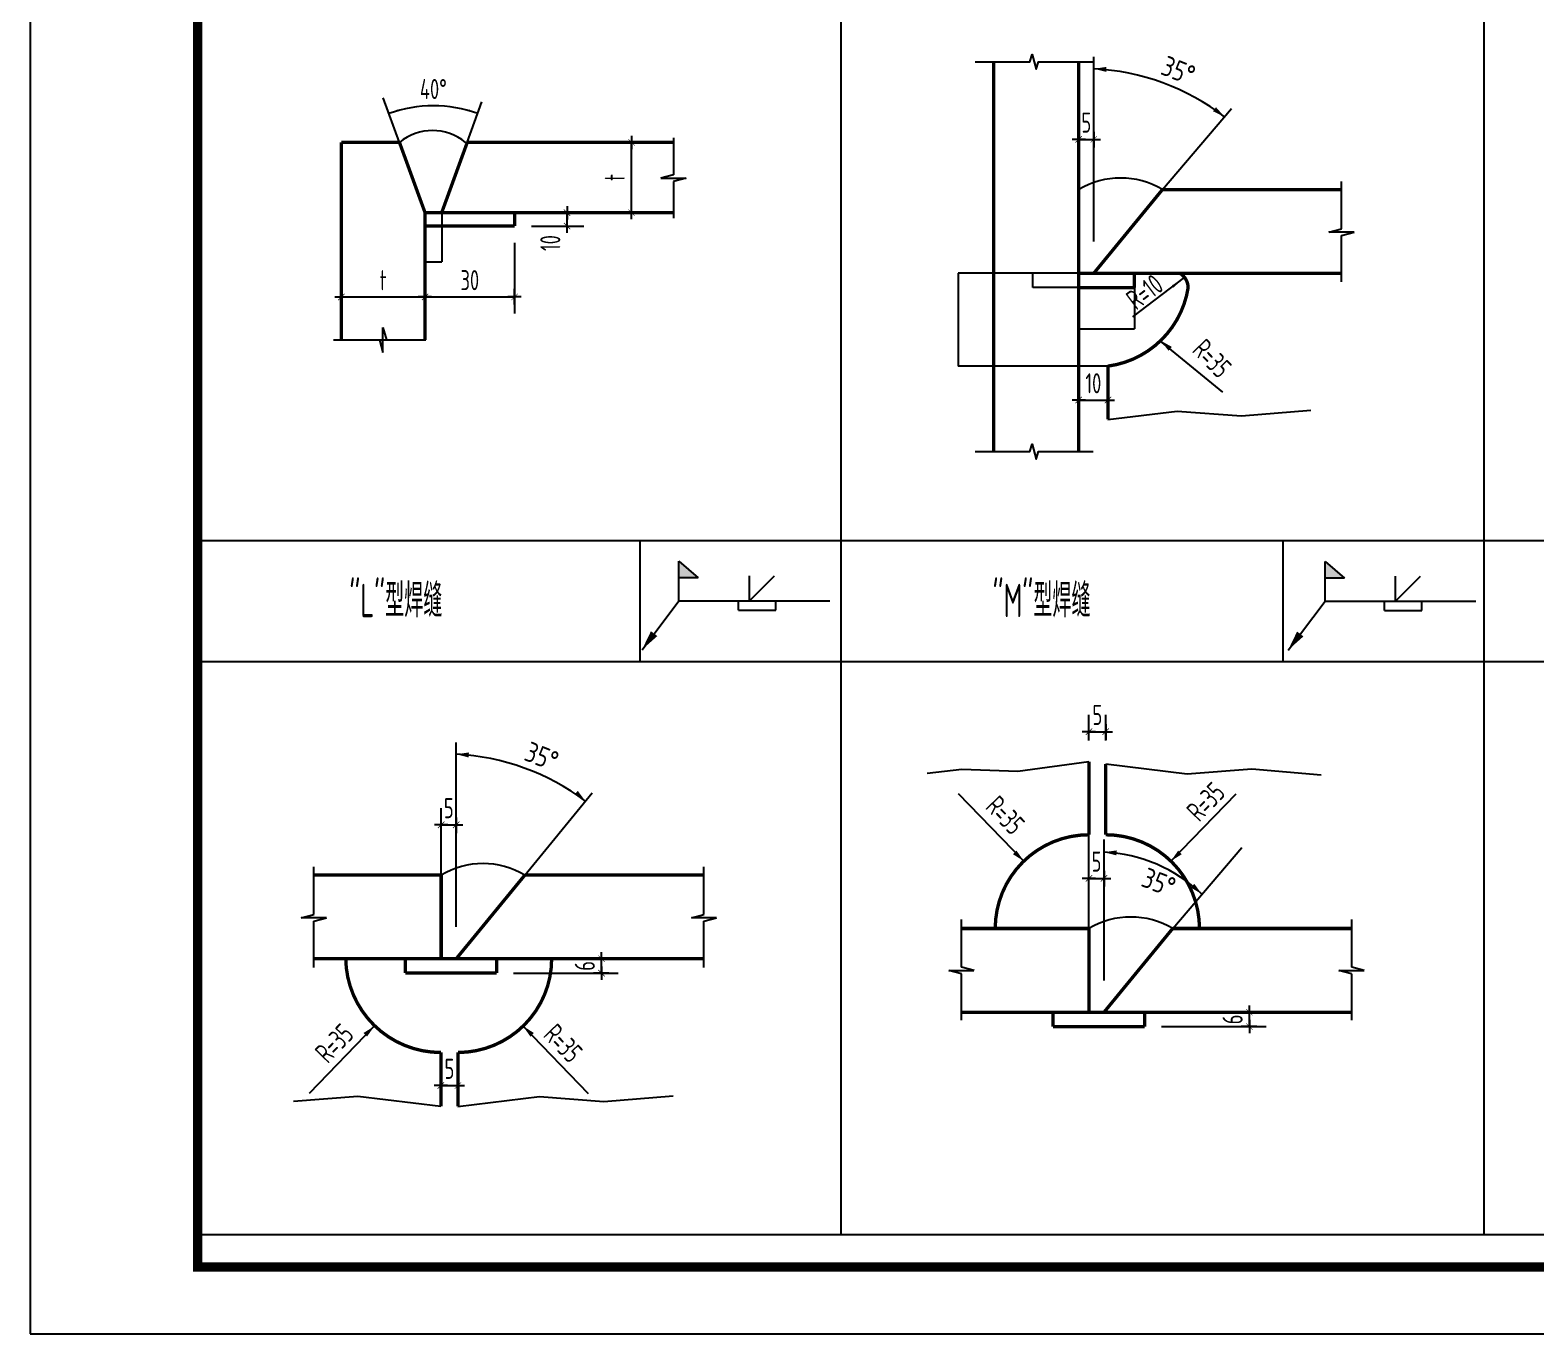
# Model space of a CAD drawing. Extents: x -138012 to 2129925, y -311560 to 0.
# Drawn here: x 1851809 to 1874295, y -195989 to -176517 of the extents above; entities that cross this region are included whole.
import ezdxf

# ---------------------------------------------------------------- set-up
doc = ezdxf.new("R2010")
doc.units = 0
doc.header["$LTSCALE"] = 1000
doc.header["$MEASUREMENT"] = 0
doc.layers.get('0').update_dxf_attribs({"linetype": 'CONTINUOUS'})
doc.layers.get('Defpoints').update_dxf_attribs({"linetype": 'CONTINUOUS'})
for name, color, linetype in [('21', 7, 'CONTINUOUS'), ('3', 3, 'CONTINUOUS'), ('DIM1', 3, 'CONTINUOUS'), ('DIMS', 3, 'CONTINUOUS'), ('FRAME', 7, 'CONTINUOUS'), ('HZ', 7, 'CONTINUOUS'), ('THIN', 7, 'CONTINUOUS'), ('TK', 4, 'CONTINUOUS'), ('TXTS', 3, 'CONTINUOUS'), ('图框', 4, 'CONTINUOUS')]:
    doc.layers.add(name, color=color, linetype=linetype)
doc.styles.get("Standard").update_dxf_attribs({"font": 'GBENOR', "bigfont": 'GBCBIG'})
doc.styles.add('TSSD_Dimension', font='tssdeng.shx', dxfattribs={"width": 0.7, "bigfont": 'hztxt.shx'})
doc.styles.add('TSSD_REIN', font='tssdeng.shx', dxfattribs={"width": 0.7, "bigfont": 'tssdchn.shx'})
doc.styles.add('TXTS', font='tssdeng.shx', dxfattribs={"width": 0.85, "bigfont": 'tssdchn.shx'})
doc.dimstyles.get("Standard").update_dxf_attribs({"dimscale": 100, "dimtxt": 3.5, "dimasz": 1, "dimexe": 2.5, "dimexo": 3, "dimgap": 1.5, "dimtad": 1, "dimdec": 0, "dimzin": 0, "dimdsep": 46, "dimtxsty": 'Standard', "dimblk": 'ARCHTICK', "dimcen": 0.09, "dimadec": 0, "dimazin": 0, "dimtfac": 1, "dimtdec": 0, "dimtix": 1, "dimtmove": 2, "dimatfit": 3, "dimfxl": 0, "dimtolj": 1, "dimtzin": 0, "dimarcsym": 0})
doc.dimstyles.new('TSSD_15_1', dxfattribs={"dimtxt": 3, "dimasz": 1, "dimexe": 1, "dimexo": 2.5, "dimgap": 1, "dimtad": 1, "dimdec": 0, "dimlfac": 15, "dimzin": 0, "dimdsep": 46, "dimtxsty": 'TSSD_Dimension', "dimblk": 'ARCHTICK', "dimcen": 0, "dimdle": 1, "dimclrt": 7, "dimadec": 0, "dimazin": 0, "dimtfac": 1, "dimtdec": 0, "dimtix": 1, "dimtmove": 2, "dimatfit": 3, "dimfxl": 0, "dimtolj": 1, "dimtzin": 0, "dimarcsym": 0})
doc.dimstyles.new('TSSD_1_1', dxfattribs={"dimtxt": 3.5, "dimasz": 1, "dimexe": 1, "dimexo": 2.5, "dimgap": 1, "dimtad": 1, "dimdec": 0, "dimzin": 0, "dimdsep": 46, "dimtxsty": 'TSSD_Dimension', "dimblk": 'ARCHTICK', "dimblk1": 'ARCHTICK', "dimblk2": 'ARCHTICK', "dimcen": 0, "dimdle": 1, "dimclrt": 7, "dimadec": 0, "dimazin": 0, "dimtfac": 1, "dimtdec": 0, "dimtix": 1, "dimtmove": 2, "dimatfit": 3, "dimfxl": 0, "dimtolj": 1, "dimtzin": 0, "dimarcsym": 0})

# ---------------------------------------------------------------- blocks, each defined once
blk = doc.blocks.new('_ArchTick')
at = {"color": 0, "linetype": 'ByBlock', "const_width": 0.4}
blk.add_lwpolyline([(-0.5, -0.5), (0.5, 0.5)], dxfattribs=at)
blk = doc.blocks.new('ARCHTICK')
at = {"layer": 'DIM1'}
blk.add_line((0.99, 0), (-1, 0), dxfattribs=at)
at = {"layer": 'DIM1', "const_width": 0.0955}
blk.add_lwpolyline([(-0.48, -0.48), (0.48, 0.48)], dxfattribs=at)
at = {"layer": 'TK', "linetype": 'Continuous'}
blk.add_line((0, -1.11), (0, 1.22), dxfattribs=at)
blk = doc.blocks.new('*D375')
at = {"color": 0, "lineweight": -2}
for p, q in [((1857706, -179694), (1857706, -180752)), ((1859044, -179694), (1859044, -180752)), ((1857706, -180502), (1859044, -180502))]:
    blk.add_line(p, q, dxfattribs=at)
at = {"layer": 'Defpoints', "color": 0}
for p in [(1857706, -179444), (1859044, -179444), (1859044, -180502)]:
    blk.add_point(p, dxfattribs=at)
at = {"color": 0, "lineweight": -2, "xscale": 100, "yscale": 100, "zscale": 100, "rotation": 180}
blk.add_blockref('ARCHTICK', (1857706, -180502), dxfattribs=at)
at = {"color": 0, "lineweight": -2, "xscale": 100, "yscale": 100, "zscale": 100}
blk.add_blockref('ARCHTICK', (1859044, -180502), dxfattribs=at)
at = {"color": 7, "insert": (1858375, -180252), "char_height": 300, "attachment_point": 5, "style": 'TSSD_Dimension'}
blk.add_mtext('\\A1;30', dxfattribs=at)
blk = doc.blocks.new('*D376')
at = {"color": 0, "lineweight": -2}
for p, q in [((1857706, -179819), (1857706, -180752)), ((1856456, -179920), (1856456, -180752)), ((1856456, -180502), (1857706, -180502))]:
    blk.add_line(p, q, dxfattribs=at)
at = {"layer": 'Defpoints', "color": 0}
for p in [(1857706, -179569), (1856456, -179670), (1857706, -180502)]:
    blk.add_point(p, dxfattribs=at)
at = {"color": 0, "lineweight": -2, "xscale": 100, "yscale": 100, "zscale": 100, "rotation": 180}
blk.add_blockref('ARCHTICK', (1856456, -180502), dxfattribs=at)
at = {"color": 0, "lineweight": -2, "xscale": 100, "yscale": 100, "zscale": 100}
blk.add_blockref('ARCHTICK', (1857706, -180502), dxfattribs=at)
at = {"color": 7, "insert": (1857081, -180252), "char_height": 300, "attachment_point": 5, "style": 'TSSD_Dimension'}
blk.add_mtext('\\A1;t', dxfattribs=at)
blk = doc.blocks.new('*D377')
at = {"color": 0, "lineweight": -2}
for p, q in [((1859294, -179244), (1860077, -179244)), ((1859827, -179444), (1859827, -179244)), ((1859294, -179444), (1860077, -179444))]:
    blk.add_line(p, q, dxfattribs=at)
at = {"layer": 'Defpoints', "color": 0}
for p in [(1859044, -179244), (1859827, -179244), (1859044, -179444)]:
    blk.add_point(p, dxfattribs=at)
at = {"color": 0, "lineweight": -2, "xscale": 100, "yscale": 100, "zscale": 100}
for p, rotation in [((1859827, -179244), 90), ((1859827, -179444), 270)]:
    blk.add_blockref('ARCHTICK', p, dxfattribs=dict(at, rotation=rotation))
at = {"color": 7, "insert": (1859577, -179698), "char_height": 300, "attachment_point": 5, "rotation": 90, "style": 'TSSD_Dimension'}
blk.add_mtext('\\A1;10', dxfattribs=at)
blk = doc.blocks.new('*D378')
at = {"color": 0, "lineweight": -2}
for p, q in [((1861167, -178194), (1860540, -178194)), ((1860790, -179244), (1860790, -178194)), ((1861167, -179244), (1860540, -179244))]:
    blk.add_line(p, q, dxfattribs=at)
at = {"layer": 'Defpoints', "color": 0}
for p in [(1860790, -178194), (1861417, -178194), (1861417, -179244)]:
    blk.add_point(p, dxfattribs=at)
at = {"color": 0, "lineweight": -2, "xscale": 100, "yscale": 100, "zscale": 100}
for p, rotation in [((1860790, -178194), 90), ((1860790, -179244), 270)]:
    blk.add_blockref('ARCHTICK', p, dxfattribs=dict(at, rotation=rotation))
at = {"color": 7, "insert": (1860540, -178719), "char_height": 300, "attachment_point": 5, "rotation": 90, "style": 'TSSD_Dimension'}
blk.add_mtext('\\A1;t', dxfattribs=at)
blk = doc.blocks.new('*D380')
at = {"color": 0, "lineweight": -2}
for p, q in [((1867468, -182105), (1867468, -181792)), ((1867904, -182082), (1867904, -181792)), ((1867468, -182042), (1867368, -182042)), ((1867468, -182042), (1867904, -182042)), ((1867904, -182042), (1868004, -182042))]:
    blk.add_line(p, q, dxfattribs=at)
at = {"layer": 'Defpoints', "color": 0}
for p in [(1867904, -182042), (1867468, -182355), (1867904, -182332)]:
    blk.add_point(p, dxfattribs=at)
at = {"color": 0, "lineweight": -2, "xscale": 100, "yscale": 100, "zscale": 100}
blk.add_blockref('ARCHTICK', (1867468, -182042), dxfattribs=at)
at = {"color": 0, "lineweight": -2, "xscale": 100, "yscale": 100, "zscale": 100, "rotation": 180}
blk.add_blockref('ARCHTICK', (1867904, -182042), dxfattribs=at)
at = {"color": 7, "insert": (1867686, -181792), "char_height": 300, "attachment_point": 5, "style": 'TSSD_Dimension'}
blk.add_mtext('\\A1;10', dxfattribs=at)
blk = doc.blocks.new('*D381')
at = {"color": 0, "lineweight": -2}
for p, q in [((1867468, -179898), (1867468, -177899)), ((1867693, -179673), (1867693, -177899)), ((1867468, -178149), (1867368, -178149)), ((1867468, -178149), (1867693, -178149)), ((1867693, -178149), (1867793, -178149))]:
    blk.add_line(p, q, dxfattribs=at)
at = {"layer": 'Defpoints', "color": 0}
for p in [(1867693, -178149), (1867693, -179923), (1867468, -180148)]:
    blk.add_point(p, dxfattribs=at)
at = {"color": 0, "lineweight": -2, "xscale": 100, "yscale": 100, "zscale": 100}
blk.add_blockref('ARCHTICK', (1867468, -178149), dxfattribs=at)
at = {"color": 0, "lineweight": -2, "xscale": 100, "yscale": 100, "zscale": 100, "rotation": 180}
blk.add_blockref('ARCHTICK', (1867693, -178149), dxfattribs=at)
at = {"color": 7, "insert": (1867581, -177899), "char_height": 300, "attachment_point": 5, "style": 'TSSD_Dimension'}
blk.add_mtext('\\A1;5', dxfattribs=at)
blk = doc.blocks.new('*D389')
at = {"color": 0, "lineweight": -2}
for p, q in [((1870016, -191184), (1870016, -191084)), ((1868702, -191184), (1870266, -191184)), ((1870016, -191399), (1870016, -191184)), ((1868702, -191399), (1870266, -191399)), ((1870016, -191399), (1870016, -191499))]:
    blk.add_line(p, q, dxfattribs=at)
at = {"layer": 'Defpoints', "color": 0}
for p in [(1868452, -191184), (1870016, -191184), (1868452, -191399)]:
    blk.add_point(p, dxfattribs=at)
at = {"color": 0, "lineweight": -2, "xscale": 100, "yscale": 100, "zscale": 100}
for p, rotation in [((1870016, -191184), 270), ((1870016, -191399), 90)]:
    blk.add_blockref('ARCHTICK', p, dxfattribs=dict(at, rotation=rotation))
at = {"color": 7, "insert": (1869766, -191292), "char_height": 300, "attachment_point": 5, "rotation": 90, "style": 'TSSD_Dimension'}
blk.add_mtext('\\A1;6', dxfattribs=at)
blk = doc.blocks.new('*D390')
at = {"color": 0, "lineweight": -2}
for p, q in [((1867621, -190934), (1867621, -188936)), ((1867846, -190709), (1867846, -188936)), ((1867621, -189186), (1867521, -189186)), ((1867621, -189186), (1867846, -189186)), ((1867846, -189186), (1867946, -189186))]:
    blk.add_line(p, q, dxfattribs=at)
at = {"layer": 'Defpoints', "color": 0}
for p in [(1867846, -189186), (1867846, -190959), (1867621, -191184)]:
    blk.add_point(p, dxfattribs=at)
at = {"color": 0, "lineweight": -2, "xscale": 100, "yscale": 100, "zscale": 100}
blk.add_blockref('ARCHTICK', (1867621, -189186), dxfattribs=at)
at = {"color": 0, "lineweight": -2, "xscale": 100, "yscale": 100, "zscale": 100, "rotation": 180}
blk.add_blockref('ARCHTICK', (1867846, -189186), dxfattribs=at)
at = {"color": 7, "insert": (1867733, -188936), "char_height": 300, "attachment_point": 5, "style": 'TSSD_Dimension'}
blk.add_mtext('\\A1;5', dxfattribs=at)
blk = doc.blocks.new('*D391')
at = {"color": 0, "lineweight": -2}
for p, q in [((1867621, -187128), (1867621, -186745)), ((1867871, -187128), (1867871, -186745)), ((1867621, -186995), (1867521, -186995)), ((1867621, -186995), (1867871, -186995)), ((1867871, -186995), (1867971, -186995))]:
    blk.add_line(p, q, dxfattribs=at)
at = {"layer": 'Defpoints', "color": 0}
for p in [(1867871, -186995), (1867621, -187378), (1867871, -187378)]:
    blk.add_point(p, dxfattribs=at)
at = {"color": 0, "lineweight": -2, "xscale": 100, "yscale": 100, "zscale": 100}
blk.add_blockref('ARCHTICK', (1867621, -186995), dxfattribs=at)
at = {"color": 0, "lineweight": -2, "xscale": 100, "yscale": 100, "zscale": 100, "rotation": 180}
blk.add_blockref('ARCHTICK', (1867871, -186995), dxfattribs=at)
at = {"color": 7, "insert": (1867746, -186745), "char_height": 300, "attachment_point": 5, "style": 'TSSD_Dimension'}
blk.add_mtext('\\A1;5', dxfattribs=at)
blk = doc.blocks.new('*D281')
at = {"color": 0, "lineweight": -2}
for p, q in [((1857947, -190136), (1857947, -188137)), ((1858172, -189911), (1858172, -188137)), ((1857947, -188387), (1857847, -188387)), ((1857947, -188387), (1858172, -188387)), ((1858172, -188387), (1858272, -188387))]:
    blk.add_line(p, q, dxfattribs=at)
at = {"layer": 'Defpoints', "color": 0}
for p in [(1858172, -188387), (1858172, -190161), (1857947, -190386)]:
    blk.add_point(p, dxfattribs=at)
at = {"color": 0, "lineweight": -2, "xscale": 100, "yscale": 100, "zscale": 100}
blk.add_blockref('ARCHTICK', (1857947, -188387), dxfattribs=at)
at = {"color": 0, "lineweight": -2, "xscale": 100, "yscale": 100, "zscale": 100, "rotation": 180}
blk.add_blockref('ARCHTICK', (1858172, -188387), dxfattribs=at)
at = {"color": 7, "insert": (1858060, -188137), "char_height": 300, "attachment_point": 5, "style": 'TSSD_Dimension'}
blk.add_mtext('\\A1;5', dxfattribs=at)
blk = doc.blocks.new('*D282')
at = {"color": 0, "lineweight": -2}
for p, q in [((1859028, -190386), (1860592, -190386)), ((1860342, -190386), (1860342, -190286)), ((1860342, -190601), (1860342, -190386)), ((1859028, -190601), (1860592, -190601)), ((1860342, -190601), (1860342, -190701))]:
    blk.add_line(p, q, dxfattribs=at)
at = {"layer": 'Defpoints', "color": 0}
for p in [(1858778, -190386), (1860342, -190386), (1858778, -190601)]:
    blk.add_point(p, dxfattribs=at)
at = {"color": 0, "lineweight": -2, "xscale": 100, "yscale": 100, "zscale": 100}
for p, rotation in [((1860342, -190386), 270), ((1860342, -190601), 90)]:
    blk.add_blockref('ARCHTICK', p, dxfattribs=dict(at, rotation=rotation))
at = {"color": 7, "insert": (1860092, -190493), "char_height": 300, "attachment_point": 5, "rotation": 90, "style": 'TSSD_Dimension'}
blk.add_mtext('\\A1;6', dxfattribs=at)
blk = doc.blocks.new('*D283')
at = {"color": 0, "lineweight": -2}
for p, q in [((1857943, -192343), (1857943, -192030)), ((1858197, -192343), (1858197, -192030)), ((1857943, -192280), (1857843, -192280)), ((1857943, -192280), (1858197, -192280)), ((1858197, -192280), (1858297, -192280))]:
    blk.add_line(p, q, dxfattribs=at)
at = {"layer": 'Defpoints', "color": 0}
for p in [(1858197, -192280), (1857943, -192593), (1858197, -192593)]:
    blk.add_point(p, dxfattribs=at)
at = {"color": 0, "lineweight": -2, "xscale": 100, "yscale": 100, "zscale": 100}
blk.add_blockref('ARCHTICK', (1857943, -192280), dxfattribs=at)
at = {"color": 0, "lineweight": -2, "xscale": 100, "yscale": 100, "zscale": 100, "rotation": 180}
blk.add_blockref('ARCHTICK', (1858197, -192280), dxfattribs=at)
at = {"color": 7, "insert": (1858070, -192030), "char_height": 300, "attachment_point": 5, "style": 'TSSD_Dimension'}
blk.add_mtext('\\A1;5', dxfattribs=at)

msp = doc.modelspace()

# ---------------------------------------------------------------- hatches: boundary and pattern name
for points in [[(1861496.783, -184448.809), (1861496.783, -184694.965), (1861786.485, -184694.965)], [(1871145.403, -184453.83), (1871145.403, -184699.985), (1871435.105, -184699.985)]]:
    msp.add_hatch(color=256).paths.add_polyline_path(points)

# ---------------------------------------------------------------- linework, layer by layer
at = {"color": 0, "linetype": 'ByBlock'}
for p, q in [((1857324.155, -178193.897), (1857082.321, -177529.464)), ((1868276.908, -180797.995), (1869048.885, -180211.847)), ((1866647.851, -188927.78), (1865674.837, -187921.18)), ((1868843.879, -188927.78), (1869816.893, -187921.18)), ((1856949.053, -191392.671), (1855976.039, -192399.271)), ((1859170.081, -191392.671), (1860143.095, -192399.271))]:
    msp.add_line(p, q, dxfattribs=at)
for p, q in [((1858336.946, -178193.897), (1858556.55, -177590.539)), ((1868684.865, -181161.01), (1869612.622, -181924.599)), ((1867904.456, -182332.139), (1868936.604, -182207.546)), ((1868936.604, -182207.546), (1869899.961, -182279.385)), ((1869899.961, -182279.385), (1870935.21, -182193.179)), ((1861496.783, -185042.652), (1861496.783, -184448.809)), ((1861496.783, -184448.809), (1861786.485, -184694.965)), ((1871145.403, -185047.673), (1871145.403, -184453.83)), ((1871145.403, -184453.83), (1871435.105, -184699.985)), ((1861786.485, -184694.965), (1861496.783, -184694.965)), ((1871435.105, -184699.985), (1871145.403, -184699.985)), ((1862387.252, -185182.614), (1862387.252, -185042.652)), ((1862943.693, -185182.614), (1862943.693, -185042.652)), ((1872035.872, -185187.635), (1872035.872, -185047.673)), ((1872592.314, -185187.635), (1872592.314, -185047.673)), ((1867620.865, -187443.357), (1866558.42, -187590.404)), ((1867870.865, -187475.864), (1869089.029, -187622.911)), ((1865724.469, -187561.669), (1865206.844, -187619.14)), ((1866558.42, -187590.404), (1865724.469, -187561.669)), ((1869089.029, -187622.911), (1870052.386, -187551.072)), ((1870052.386, -187551.072), (1871087.635, -187637.278)), ((1867845.865, -189060.547), (1867845.865, -188606.801)), ((1856703.903, -192445.618), (1855740.546, -192517.457)), ((1857943.107, -192592.665), (1856703.903, -192445.618)), ((1858197.067, -192592.665), (1859415.231, -192445.618)), ((1859415.231, -192445.618), (1860378.588, -192517.457)), ((1860378.588, -192517.457), (1861413.837, -192431.25))]:
    msp.add_line(p, q)
for points in [[(1857167.826, -177764.387, 0, 32.5, 0), (1857304.16, -177716.031, 32.5, 32.5, 0)], [(1858493.275, -177764.387, 0, 32.5, 0), (1858356.941, -177716.031, 32.5, 32.5, 0)], [(1869048.885, -180211.847, 0, 40, 0), (1868870.296, -180346.777, 40, 40, 0)]]:
    msp.add_lwpolyline(points, format="xyseb")
at = {"const_width": 50}
for points in [[(1857706.324, -179243.897), (1857324.155, -178193.897)], [(1857954.777, -179243.897), (1858336.946, -178193.897)], [(1868299.138, -180147.999), (1867468.44, -180147.999)], [(1867468.44, -180362.83), (1867468.44, -180147.999)], [(1868299.138, -180147.999), (1868299.138, -180362.83)], [(1868299.138, -180362.83), (1867468.44, -180362.83)], [(1867904.456, -181535.586), (1867904.456, -182332.139)], [(1867620.865, -188534.38), (1867620.865, -187443.357)], [(1867870.865, -188534.38), (1867870.865, -187475.864)], [(1858777.764, -190386.071), (1857409.655, -190386.071)], [(1857409.655, -190600.902), (1857409.655, -190386.071)], [(1858777.764, -190386.071), (1858777.764, -190600.902)], [(1858777.764, -190600.902), (1857409.655, -190600.902)], [(1867083.454, -191399.211), (1867083.454, -191184.38)], [(1868451.563, -191184.38), (1867083.454, -191184.38)], [(1868451.563, -191184.38), (1868451.563, -191399.211)], [(1868451.563, -191399.211), (1867083.454, -191399.211)], [(1857943.107, -191786.071), (1857943.107, -192592.665)], [(1858197.067, -191786.071), (1858197.067, -192592.665)]]:
    msp.add_lwpolyline(points, dxfattribs=at)
msp.add_lwpolyline([(1869101.859, -180362.83, 0.25595916), (1868977.854, -180147.999, 0.25595916)], format="xyb", dxfattribs=at)
at = {"linetype": 'Continuous', "const_width": 50}
for points in [[(1867904.456, -181535.586, 0.332353622), (1869101.859, -180362.83, 0.332353622)], [(1867620.865, -188534.38, 0.414213562), (1866220.865, -189934.38, 0.414213562)], [(1869270.865, -189934.38, 0.414213562), (1867870.865, -188534.38, 0.414213562)], [(1856522.067, -190386.071, 0.411112727), (1857943.107, -191786.071, 0.411112727)], [(1858197.067, -191786.071, 0.414213562), (1859597.067, -190386.071, 0.414213562)]]:
    msp.add_lwpolyline(points, format="xyb", dxfattribs=at)
at = {"color": 0, "linetype": 'ByBlock'}
msp.add_arc((1857830.55, -179585.208), 1937.677, 70, 110, dxfattribs=at)
for centre, radius, start, end in [((1857817.575, -178792.574), 775.808, 50.5051788, 129.4948212), ((1868093.44, -179952.242), 1225.583, 59.3387358, 120.6612642), ((1858572.067, -190190.314), 1225.583, 59.3387358, 120.6612642), ((1868245.865, -190988.623), 1225.583, 59.3387358, 120.6612642)]:
    msp.add_arc(centre, radius, start, end)
at = {"layer": '21'}
for p, q in [((1861416.879, -178126.275), (1861416.879, -178677.52)), ((1861416.879, -178677.52), (1861229.379, -178727.761)), ((1861229.379, -178727.761), (1861604.379, -178727.761)), ((1861604.379, -178727.761), (1861416.879, -178778.001)), ((1861416.879, -178778.001), (1861416.879, -179323.998)), ((1871392.477, -179485.242), (1871392.477, -178776.184)), ((1871204.977, -179535.482), (1871392.477, -179485.242)), ((1871579.977, -179535.482), (1871204.977, -179535.482)), ((1871392.477, -179585.723), (1871579.977, -179535.482)), ((1871392.477, -180276.458), (1871392.477, -179585.723)), ((1857078.318, -181332.983), (1857078.318, -180957.983)), ((1857078.318, -180957.983), (1857128.558, -181145.483)), ((1856337.342, -181145.483), (1857028.077, -181145.483)), ((1857008.916, -181145.483), (1857717.975, -181145.483)), ((1857028.077, -181145.483), (1857078.318, -181332.983)), ((1862550.902, -185042.652), (1862550.902, -184669.474)), ((1862550.902, -185042.652), (1862924.08, -184669.474)), ((1872199.522, -185047.673), (1872199.522, -184674.495)), ((1872199.522, -185047.673), (1872572.7, -184674.495)), ((1860946.467, -185770.4), (1861496.783, -185042.652)), ((1861496.783, -185042.652), (1863748.843, -185042.652)), ((1870595.087, -185775.421), (1871145.403, -185047.673)), ((1871145.403, -185047.673), (1873397.463, -185047.673)), ((1862387.252, -185182.614), (1862943.693, -185182.614)), ((1872035.872, -185187.635), (1872592.314, -185187.635)), ((1856045.481, -189723.313), (1856045.481, -189014.255)), ((1861871.104, -189723.313), (1861871.104, -189014.255)), ((1855857.981, -189773.554), (1856045.481, -189723.313)), ((1856232.981, -189773.554), (1855857.981, -189773.554)), ((1856045.481, -189823.794), (1856232.981, -189773.554)), ((1861683.604, -189773.554), (1861871.104, -189723.313)), ((1862058.604, -189773.554), (1861683.604, -189773.554)), ((1861871.104, -189823.794), (1862058.604, -189773.554)), ((1856045.481, -190514.53), (1856045.481, -189823.794)), ((1861871.104, -190514.53), (1861871.104, -189823.794)), ((1865719.279, -190511.372), (1865719.279, -189802.314)), ((1871544.903, -190511.372), (1871544.903, -189802.314)), ((1865527.549, -190561.406), (1865902.549, -190561.406)), ((1865715.049, -190611.647), (1865527.549, -190561.406)), ((1865906.779, -190561.613), (1865719.279, -190511.372)), ((1865719.279, -191302.589), (1865719.279, -190611.853)), ((1871353.172, -190561.406), (1871728.172, -190561.406)), ((1871540.672, -190611.647), (1871353.172, -190561.406)), ((1871732.403, -190561.613), (1871544.903, -190511.372)), ((1871544.903, -191302.589), (1871544.903, -190611.853))]:
    msp.add_line(p, q, dxfattribs=at)
for points in [[(1867693.44, -177094.59), (1867882.666, -177067.093), (1867878.686, -177141.987), (1867882.666, -177067.093)], [(1869645.308, -177811.712), (1869472.703, -177729.43), (1869517.627, -177669.373), (1869472.703, -177729.43)], [(1868691.454, -181154.599), (1868808.966, -181305.441), (1868857.943, -181248.641), (1868808.966, -181305.441)], [(1860946.467, -185770.4), (1861079.556, -185494.923), (1861175.271, -185567.302), (1861079.556, -185494.923)], [(1870595.087, -185775.421), (1870728.176, -185499.944), (1870823.891, -185572.323), (1870728.176, -185499.944)], [(1858172.067, -187332.662), (1858361.293, -187305.164), (1858357.313, -187380.059), (1858361.293, -187305.164)], [(1860100.763, -188032.214), (1859936.654, -187934.078), (1859987.023, -187878.508), (1859936.654, -187934.078)], [(1866647.851, -188927.78), (1866538.181, -188771.143), (1866486.373, -188825.373), (1866538.181, -188771.143)], [(1867845.865, -188795.423), (1868035.091, -188767.926), (1868031.111, -188842.82), (1868035.091, -188767.926)], [(1868843.879, -188927.78), (1868953.549, -188771.143), (1869005.358, -188825.373), (1868953.549, -188771.143)], [(1869307.5, -189421.659), (1869143.391, -189323.522), (1869193.76, -189267.952), (1869143.391, -189323.522)], [(1856949.053, -191392.671), (1856839.383, -191549.308), (1856787.574, -191495.078), (1856839.383, -191549.308)], [(1859170.081, -191392.671), (1859279.751, -191549.308), (1859331.559, -191495.078), (1859279.751, -191549.308)]]:
    msp.add_solid(points, dxfattribs=at)
at = {"layer": '3', "const_width": 100}
msp.add_lwpolyline([(1854308.843, -137588.721), (1928408.843, -137588.721), (1928408.843, -194988.721), (1854308.843, -194988.721)], close=True, dxfattribs=at)
at = {"layer": '3', "linetype": 'Continuous', "const_width": 50}
for points in [[(1866199.026, -182813.132), (1866199.026, -176990.206)], [(1867468.44, -182813.132), (1867468.44, -176990.206)], [(1856455.55, -178193.897), (1857324.155, -178193.897)], [(1858336.946, -178193.897), (1861416.879, -178193.897)], [(1867693.44, -180147.999), (1868718.44, -178897.999)], [(1857947.067, -190386.071), (1857947.067, -189136.071)], [(1858172.067, -190386.071), (1859197.067, -189136.071)], [(1867620.865, -191184.38), (1867620.865, -189934.38)], [(1867845.865, -191184.38), (1868870.865, -189934.38)]]:
    msp.add_lwpolyline(points, dxfattribs=at)
at = {"layer": '3'}
for points, const_width in [([(1856455.55, -178193.897), (1856455.55, -181145.483)], 50), ([(1868718.44, -178897.999), (1871392.477, -178897.999)], 50), ([(1857705.55, -181145.483), (1857705.55, -179243.897)], 50), ([(1857705.55, -179243.897), (1861416.879, -179243.897)], 50), ([(1857705.55, -179443.897), (1859043.793, -179443.897)], 50), ([(1857704.777, -179243.897), (1857704.777, -179241.219)], 22.5), ([(1859043.793, -179443.897), (1859043.793, -179243.897)], 50), ([(1871392.477, -180147.999), (1867693.44, -180147.999)], 50), ([(1856045.481, -189136.071), (1857947.067, -189136.071)], 50), ([(1859197.067, -189136.071), (1861871.104, -189136.071)], 50), ([(1865719.279, -189934.38), (1867620.865, -189934.38)], 50), ([(1868870.865, -189934.38), (1871544.903, -189934.38)], 50), ([(1857947.067, -190386.071), (1856045.481, -190386.071)], 50), ([(1861871.104, -190386.071), (1858172.067, -190386.071)], 50), ([(1867620.865, -191184.38), (1865719.279, -191184.38)], 50), ([(1871544.903, -191184.38), (1867845.865, -191184.38)], 50)]:
    msp.add_lwpolyline(points, dxfattribs=dict(at, const_width=const_width))
at = {"layer": 'Defpoints', "color": 0, "linetype": 'ByBlock'}
for p in [(1858055.501, -177660.633), (1857910.283, -178078.418), (1857324.155, -178193.897), (1858336.946, -178193.897), (1858614.104, -178193.897), (1857704.777, -179243.897), (1857706.324, -179243.897), (1857954.777, -179243.897), (1867468.44, -180147.999), (1869049.374, -180212.489), (1868276.908, -180797.995), (1867620.865, -191184.38)]:
    msp.add_point(p, dxfattribs=at)
at = {"layer": 'DIMS'}
for p, q in [((1867693.44, -178767.666), (1867693.44, -176918.152)), ((1868718.44, -178897.999), (1869750.332, -177688.624)), ((1858172.067, -189005.738), (1858172.067, -187156.224)), ((1867620.865, -189804.047), (1867620.865, -187443.357)), ((1859197.067, -189136.071), (1860204.134, -187905.947)), ((1868870.865, -189934.38), (1869901.607, -188724.025))]:
    msp.add_line(p, q, dxfattribs=at)
for centre, radius, start, end in [((1867513.548, -180599.09), 3509.114, 52.5915935, 87.0614809), ((1857992.174, -190837.162), 3509.114, 53.0663882, 87.0614809), ((1867747.724, -191043.333), 2250.051, 46.1145943, 87.5001134)]:
    msp.add_arc(centre, radius, start, end, dxfattribs=at)
at = {"layer": 'FRAME', "color": 7}
for p, q in [((1854308.842, -194508.356), (1854308.842, -161971.111)), ((1863914.895, -161971.111), (1863914.895, -194508.356)), ((1873514.895, -161971.111), (1873514.895, -194508.356)), ((1854308.771, -184139.755), (1902314.895, -184139.755)), ((1860914.895, -184139.755), (1860914.895, -185947.749)), ((1870514.895, -184139.755), (1870514.895, -185947.749)), ((1902314.895, -194508.356), (1854308.842, -194508.356))]:
    msp.add_line(p, q, dxfattribs=at)
at = {"layer": 'THIN'}
for points in [[(1865922.707, -176990.206), (1866737.182, -176990.206), (1866772.182, -176880.206), (1866832.182, -177100.206), (1866867.182, -176990.206), (1867681.658, -176990.206)], [(1865922.707, -182813.132), (1866737.182, -182813.132), (1866772.182, -182703.132), (1866832.182, -182923.132), (1866867.182, -182813.132), (1867681.658, -182813.132)]]:
    msp.add_lwpolyline(points, dxfattribs=at)
at = {"layer": 'TXTS'}
msp.add_line((1854308.842, -185947.749), (1902314.895, -185947.749), dxfattribs=at)
at = {"layer": '图框'}
for points in [[(1851808.842, -195988.721), (1935908.842, -195988.721), (1935908.842, -136588.721), (1851808.842, -136588.721)], [(1851808.843, -195988.721), (1935908.843, -195988.721), (1935908.843, -136588.721), (1851808.843, -136588.721)]]:
    msp.add_lwpolyline(points, close=True, dxfattribs=at)
for points, const_width in [([(1854308.843, -137588.721), (1934908.843, -137588.721), (1934908.843, -194988.721), (1854308.843, -194988.721)], 140), ([(1934908.842, -194988.721), (1934908.842, -137588.721), (1854308.842, -137588.721), (1854308.842, -194988.721)], 100)]:
    msp.add_lwpolyline(points, close=True, dxfattribs=dict(at, const_width=const_width))

# ---------------------------------------------------------------- texts
at = {"style": 'TXTS', "width": 0.85}
for p in [(1868674.719, -177170.494), (1859167.004, -187413.552), (1868381.899, -189295.21)]:
    msp.add_text('35%%D', height=300, rotation=338.3766275, dxfattribs=at).set_placement(p)
at = {"color": 7, "linetype": 'ByBlock', "insert": (1857830.55, -177397.531), "char_height": 300, "attachment_point": 5, "style": 'TSSD_Dimension'}
msp.add_mtext('\\A1;40°', dxfattribs=at)
at = {"color": 7, "linetype": 'ByBlock', "char_height": 300, "attachment_point": 5, "style": 'TSSD_Dimension'}
for s, insert, rotation in [('R=10', (1868451.943, -180427.713), 37), ('R=35', (1869458.681, -181421.04), 314), ('R=35', (1869364.459, -188040.202), 46), ('R=35', (1866371.662, -188241.925), 314), ('R=35', (1856350.805, -191648.198), 46), ('R=35', (1859768.329, -191648.198), 314)]:
    msp.add_mtext(s, dxfattribs=dict(at, insert=insert, rotation=rotation))
at = {"layer": 'HZ', "style": 'TSSD_REIN', "width": 0.6}
for s, p in [('"L"型焊缝', (1856576.525, -185285.516)), ('"M"型焊缝', (1866182.579, -185285.516))]:
    msp.add_text(s, height=500, dxfattribs=at).set_placement(p)

# ---------------------------------------------------------------- dimensions: what is measured, and where the dimension line sits
for base, p1, p2, text, picture, middle in [((1867693.44, -178149.166), (1867468.44, -180147.999), (1867693.44, -179922.999), '5', '*D381', (1867580.94, -177899.166)), ((1857705.55, -180502.405), (1856455.55, -179669.69), (1857705.55, -179568.897), 't', '*D376', (1857080.55, -180252.405)), ((1859043.793, -180502.405), (1857705.55, -179443.897), (1859043.793, -179443.897), '30', '*D375', (1858374.672, -180252.405)), ((1867904.456, -182042.1), (1867468.44, -182354.593), (1867904.456, -182332.139), '10', '*D380', (1867686.448, -181792.1)), ((1867870.865, -186994.686), (1867620.865, -187378.346), (1867870.865, -187378.346), '5', '*D391', (1867745.865, -186744.686)), ((1858172.067, -188387.238), (1857947.067, -190386.071), (1858172.067, -190161.071), '5', '*D281', (1858059.567, -188137.238)), ((1867845.865, -189185.547), (1867620.865, -191184.38), (1867845.865, -190959.38), '5', '*D390', (1867733.365, -188935.547)), ((1858197.067, -192280.171), (1857943.107, -192592.665), (1858197.067, -192592.665), '5', '*D283', (1858070.087, -192030.171))]:
    dim = msp.add_linear_dim(base=base, p1=p1, p2=p2, text=text, dimstyle='Standard', override={"dimtxt": 3, "dimasz": 1, "dimexe": 2.5, "dimexo": 2.5, "dimgap": 1, "dimtad": 1, "dimtih": 0, "dimtoh": 0, "dimdec": 0, "dimtxsty": 'TSSD_Dimension', "dimblk": 'ARCHTICK', "dimcen": 0, "dimclrt": 7, "dimtdec": 0, "dimtix": 1, "dimtofl": 1, "dimtmove": 2})
    dim.commit()
    dim.dimension.update_dxf_attribs({"geometry": picture, "text_midpoint": middle})
for base, p1, p2, text, picture, middle in [((1860790.003, -178193.897), (1861416.879, -179243.897), (1861416.879, -178193.897), 't', '*D378', (1860540.003, -178718.897)), ((1860342.003, -190386.071), (1858777.764, -190600.902), (1858777.764, -190386.071), '6', '*D282', (1860092.003, -190493.486)), ((1870015.802, -191184.38), (1868451.563, -191399.211), (1868451.563, -191184.38), '6', '*D389', (1869765.802, -191291.796))]:
    dim = msp.add_linear_dim(base=base, p1=p1, p2=p2, angle=90, text=text, dimstyle='Standard', override={"dimtxt": 3, "dimasz": 1, "dimexe": 2.5, "dimexo": 2.5, "dimgap": 1, "dimtad": 1, "dimtih": 0, "dimtoh": 0, "dimdec": 0, "dimtxsty": 'TSSD_Dimension', "dimblk": 'ARCHTICK', "dimcen": 0, "dimclrt": 7, "dimtdec": 0, "dimtix": 1, "dimtofl": 1, "dimtmove": 2})
    dim.commit()
    dim.dimension.update_dxf_attribs({"geometry": picture, "text_midpoint": middle})
dim = msp.add_linear_dim(base=(1859826.768, -179243.897), p1=(1859043.793, -179443.897), p2=(1859043.793, -179243.897), angle=90, text='10', dimstyle='Standard', override={"dimtxt": 3, "dimasz": 1, "dimexe": 2.5, "dimexo": 2.5, "dimgap": 1, "dimtad": 1, "dimtih": 0, "dimtoh": 0, "dimdec": 0, "dimtxsty": 'TSSD_Dimension', "dimblk": 'ARCHTICK', "dimcen": 0, "dimclrt": 7, "dimtdec": 0, "dimtix": 1, "dimtofl": 1, "dimtmove": 2})
dim.commit()
dim.dimension.update_dxf_attribs({"geometry": '*D377', "text_midpoint": (1859576.768, -179697.948), "dimtype": 128})
for base, p1, p2, text, dimstyle in [((1857954.777, -179977.739), (1857705.55, -179243.897), (1857954.777, -179243.897), '5', 'TSSD_15_1'), ((1868299.138, -180979.286), (1867468.44, -180362.83), (1868299.138, -180362.83), '30', 'TSSD_1_1')]:
    msp.add_linear_dim(base=base, p1=p1, p2=p2, text=text, dimstyle=dimstyle).render()
for base, p1, p2, text, dimstyle in [((1865670.869, -180147.999), (1867904.456, -181535.586), (1868299.138, -180147.999), '45', 'TSSD_15_1'), ((1866781.428, -180147.999), (1867468.44, -180362.83), (1867468.44, -180147.999), '6', 'TSSD_1_1')]:
    msp.add_linear_dim(base=base, p1=p1, p2=p2, angle=90, text=text, dimstyle=dimstyle).render()

doc.saveas('drawing.dxf')
